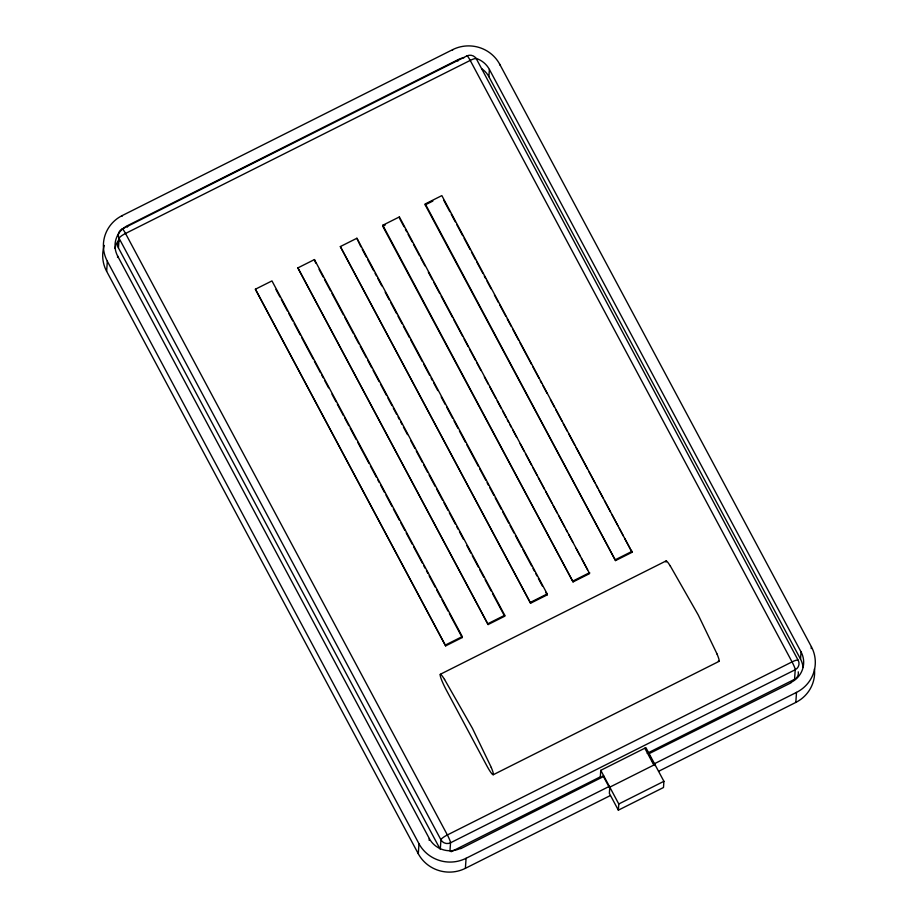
<?xml version="1.0" encoding="UTF-8"?>
<svg xmlns="http://www.w3.org/2000/svg" width="918" height="918" viewBox="0 0 918 918"><rect width="100%" height="100%" fill="white"/><g stroke="black" fill="none" stroke-linecap="round" stroke-linejoin="round"><path stroke-width="1.38" d="M609.954 795.745L465.392 868.325A34.918 33.909 3.9 0 1 418.287 853.751L106.637 271.292L107.326 261.263A34.918 33.909 3.9 0 1 122.186 215.592L452.608 49.675A34.918 33.909 3.9 0 1 499.713 64.249L811.363 646.708L811.237 648.59M117.55 257.442L117.653 256.076A23.283 22.606 3.9 0 1 127.556 225.621L457.979 59.716A23.283 22.606 3.9 0 1 464.083 57.65M439.607 848.14L118.445 247.917L119.099 238.336A7.114 6.908 3.9 0 1 122.128 229.03L466.814 55.964A7.114 6.908 3.9 0 1 476.408 58.936L798.235 660.421A7.114 6.908 3.9 0 1 795.217 669.727L794.563 679.32L647.201 753.299M122.14 216.2L122.174 215.581M127.464 226.987L127.556 225.621M255.388 289.216L445.643 645.882L462.202 637.562L462.27 636.587L271.957 280.908L255.388 289.216L445.643 645.882M297.868 267.895L488.112 624.561L504.671 616.242L504.739 615.267L314.426 259.576L297.868 267.895L488.112 624.561M314.426 259.576L315.712 263.087M340.337 246.575L530.581 603.229L547.151 594.921L547.208 593.935L356.895 238.255L340.337 246.575L530.581 603.229M356.895 238.255L360.877 246.804M382.749 226.23L382.806 225.243L399.376 216.935L589.62 573.589L573.061 581.909L382.749 226.23L385.296 224.944M399.307 217.91L399.376 216.935M425.218 204.898L425.286 203.922L441.845 195.603L632.089 552.269L615.53 560.588L425.218 204.898L432.86 201.065M452.563 50.306L452.608 49.675M457.887 61.081L457.979 59.716M418.298 853.751L418.975 843.711L107.326 261.263M429.176 840.349L429.303 838.524L117.653 256.076M803.043 667.283A23.283 22.606 3.9 0 0 800.542 659.158L488.881 76.71L489.386 69.435A23.283 22.606 3.9 0 0 475.731 58.27M440.284 849.402L440.938 839.809L119.099 238.336A7.114 1.446 -28.1 0 1 125.525 233.47L470.211 60.416A7.114 1.446 -28.1 0 1 476.408 58.936M499.667 64.88L499.702 64.249M449.969 851.009L450.531 842.781A7.114 0.884 63.3 0 0 447.364 834.955L125.525 233.47A7.114 0.884 63.3 0 0 122.128 229.03M460.675 848.702L604.044 776.272M465.392 868.325L466.08 858.284L609.426 786.313M573.061 581.909L382.806 225.243M600.361 776.399L600.774 770.328L645.905 747.665L663.909 781.31L663.496 787.506L618.353 810.158L609.357 793.359L609.781 787.162L654.913 764.51L654.844 765.543L652.17 760.529M615.53 560.588L425.286 203.922M618.353 810.158L618.778 803.973L600.774 770.328M791.098 682.797L649.003 753.701M658.55 771.338L795.826 702.419L796.503 692.39A34.918 33.909 3.9 0 0 811.374 646.708M800.542 659.158L801.035 651.895L489.386 69.435M445.7 644.906L462.27 636.587M488.181 623.574L504.739 615.267M530.65 602.254L547.208 593.935M573.119 580.933L589.689 572.614M615.599 559.601L632.158 551.293M440.25 674.317L666.193 560.875M493.241 774.735L719.046 661.362M451.151 851.732L601.072 776.456M654.373 763.753L796.503 692.39M618.778 803.973L663.909 781.31M670.312 566.004L698.242 614.968L717.153 654.201M444.507 679.377L472.437 728.341L491.348 767.574M443.807 200.376L449.877 211.725M451.231 214.25L455.271 221.812M456.625 224.336L462.695 235.685M464.049 238.21L470.119 249.558M471.473 252.083L475.524 259.656M476.867 262.169L482.948 273.53M484.291 276.043L485.645 278.567M486.999 281.092L491.038 288.665M494.423 294.965L498.463 302.538M499.817 305.063L505.887 316.412M507.241 318.936L511.292 326.498M512.634 329.023L518.716 340.371M520.058 342.896L531.533 364.343M532.888 366.856L538.958 378.216M540.312 380.729L541.654 383.254M543.008 385.778L547.059 393.352M550.433 399.651L554.483 407.225M555.826 409.749L561.908 421.098M563.25 423.623L567.301 431.185M568.655 433.709L574.725 445.058M576.079 447.582L587.554 469.029M588.897 471.542L594.979 482.902M596.321 485.415L597.675 487.94M599.018 490.464L603.069 498.038M604.423 500.551L610.493 511.911M611.847 514.424L617.917 525.784M619.271 528.309L623.322 535.871M624.665 538.396L632.089 552.269M399.984 219.172L404.035 226.746M405.377 229.259L406.731 231.784M408.074 234.308L412.125 241.882M413.479 244.395L419.549 255.755M420.903 258.268L424.954 265.841M428.327 272.153L432.378 279.715M433.721 282.239L439.802 293.588M441.145 296.112L452.62 317.548M453.974 320.072L462.741 336.47M464.095 338.994L468.146 346.568M469.488 349.081L475.57 360.441M476.912 362.954L480.963 370.528M484.337 376.839L488.387 384.401M489.742 386.926L495.812 398.274M497.166 400.799L501.217 408.361M502.559 410.885L505.933 417.197M507.287 419.721L508.629 422.234M509.983 424.759L511.337 427.283M512.68 429.808L516.731 437.37M520.104 443.681L524.155 451.254M525.509 453.767L531.579 465.128M532.933 467.641L536.984 475.214M538.327 477.739L544.408 489.087M545.751 491.612L551.821 502.961M553.175 505.485L557.226 513.047M558.58 515.572L564.65 526.921M566.004 529.445L567.347 531.97M568.701 534.494L572.752 542.056M576.125 548.367L580.176 555.929M581.519 558.454L587.6 569.814M648.808 754.263L650.828 758.016M644.826 748.216L653.834 765.05M362.231 249.329L366.282 256.891M367.625 259.415L373.706 270.764M375.049 273.289L376.403 275.813M377.757 278.338L381.808 285.9M385.181 292.211L389.221 299.773M390.575 302.297L396.645 313.658M397.999 316.171L402.05 323.744M403.404 326.269L409.474 337.617M410.816 340.142L422.291 361.577M423.646 364.102L429.716 375.451M431.07 377.975L432.412 380.5M433.766 383.024L437.817 390.586M441.191 396.897L445.241 404.459M446.596 406.984L452.666 418.344M454.008 420.857L458.059 428.431M459.413 430.955L465.483 442.304M466.837 444.828L478.312 466.264M479.655 468.788L485.737 480.137M487.079 482.661L488.433 485.186M489.787 487.71L493.827 495.272M495.181 497.797L501.251 509.146M502.605 511.67L508.675 523.019M510.029 525.544L514.08 533.117M515.423 535.642L521.504 546.99M522.847 549.515L531.625 565.913M532.979 568.426L534.322 570.95M535.676 573.475L537.019 575.999M538.373 578.524L542.423 586.086M545.797 592.397L547.151 594.921M603 775.664L609.713 788.206M319.085 269.387L323.136 276.961M324.479 279.485L330.56 290.834M331.903 293.358L343.378 314.794M344.732 317.318L353.499 333.716M354.853 336.24L358.904 343.802M360.246 346.327L366.328 357.676M367.67 360.2L371.721 367.774M373.075 370.298L379.145 381.647M380.5 384.172L386.57 395.52M387.924 398.045L391.975 405.607M393.317 408.131L396.691 414.443M398.045 416.956L399.387 419.48M400.741 422.005L402.095 424.529M403.438 427.054L407.489 434.616M410.862 440.927L414.913 448.489M416.267 451.013L422.337 462.362M423.691 464.887L427.742 472.46M429.085 474.985L435.166 486.333M436.509 488.858L442.579 500.207M443.933 502.731L447.984 510.293M449.338 512.818L455.408 524.167M456.762 526.691L458.105 529.216M459.459 531.74L463.51 539.302M466.883 545.613L470.934 553.175M472.277 555.7L478.358 567.049M479.701 569.573L483.752 577.147M485.106 579.66L491.176 591.02M492.53 593.544L504.671 616.242M275.939 289.457L279.99 297.019M281.333 299.543L287.403 310.892M288.757 313.417L292.808 320.99M294.162 323.503L300.232 334.863M301.586 337.388L313.049 358.823M314.404 361.348L320.474 372.697M321.828 375.221L323.182 377.746M324.524 380.27L328.575 387.832M331.949 394.143L335.999 401.705M337.354 404.23L343.424 415.579M344.778 418.103L348.817 425.677M350.171 428.19L356.241 439.55M357.595 442.074L369.07 463.51M370.413 466.034L376.495 477.383M377.837 479.907L379.191 482.432M380.545 484.956L384.585 492.518M385.939 495.043L392.009 506.392M393.363 508.916L399.433 520.265M400.787 522.79L404.838 530.363M406.181 532.876L412.262 544.236M413.605 546.749L422.383 563.147M423.737 565.672L425.08 568.196M426.434 570.721L427.777 573.245M429.131 575.77L435.201 587.118M436.555 589.643L440.606 597.205M441.96 599.729L448.03 611.078M449.372 613.603L462.202 637.562M106.626 271.292A34.918 33.909 3.9 0 1 104.308 245.439M466.069 858.284A34.918 33.909 3.9 0 1 418.964 843.722M814.438 668.924A34.918 33.909 3.9 0 1 795.814 702.408M481.64 68.643A23.283 22.606 3.9 0 1 488.892 76.699M801.047 651.883A23.283 22.606 3.9 0 1 791.132 682.338M115.002 248.365A23.283 22.606 3.9 0 1 118.778 239.896M460.698 848.243A23.283 22.606 3.9 0 1 429.291 838.536M118.445 247.917A7.114 6.908 3.9 0 1 118.938 240.757M798.247 671.827A7.114 6.908 3.9 0 1 794.563 679.32M798.235 660.421A7.114 1.446 -28.1 0 0 792.05 661.901L447.364 834.955A7.114 1.446 -28.1 0 0 440.938 839.809A7.114 6.908 3.9 0 0 450.531 842.781L795.217 669.727A7.114 0.884 63.3 0 0 792.05 661.901L470.211 60.416A7.114 0.884 63.3 0 0 466.814 55.964M717.061 654.098A13.919 1.721 63.3 0 1 718.335 661.063M666.02 562.149A13.873 1.721 63.3 0 1 670.358 566.154M491.256 767.459A13.919 1.721 63.3 0 1 492.943 774.689A13.919 1.721 63.3 0 1 486.907 765.933L446.171 689.762A13.873 1.721 63.3 0 1 440.215 675.51A13.873 1.721 63.3 0 1 444.553 679.515"/></g></svg>
